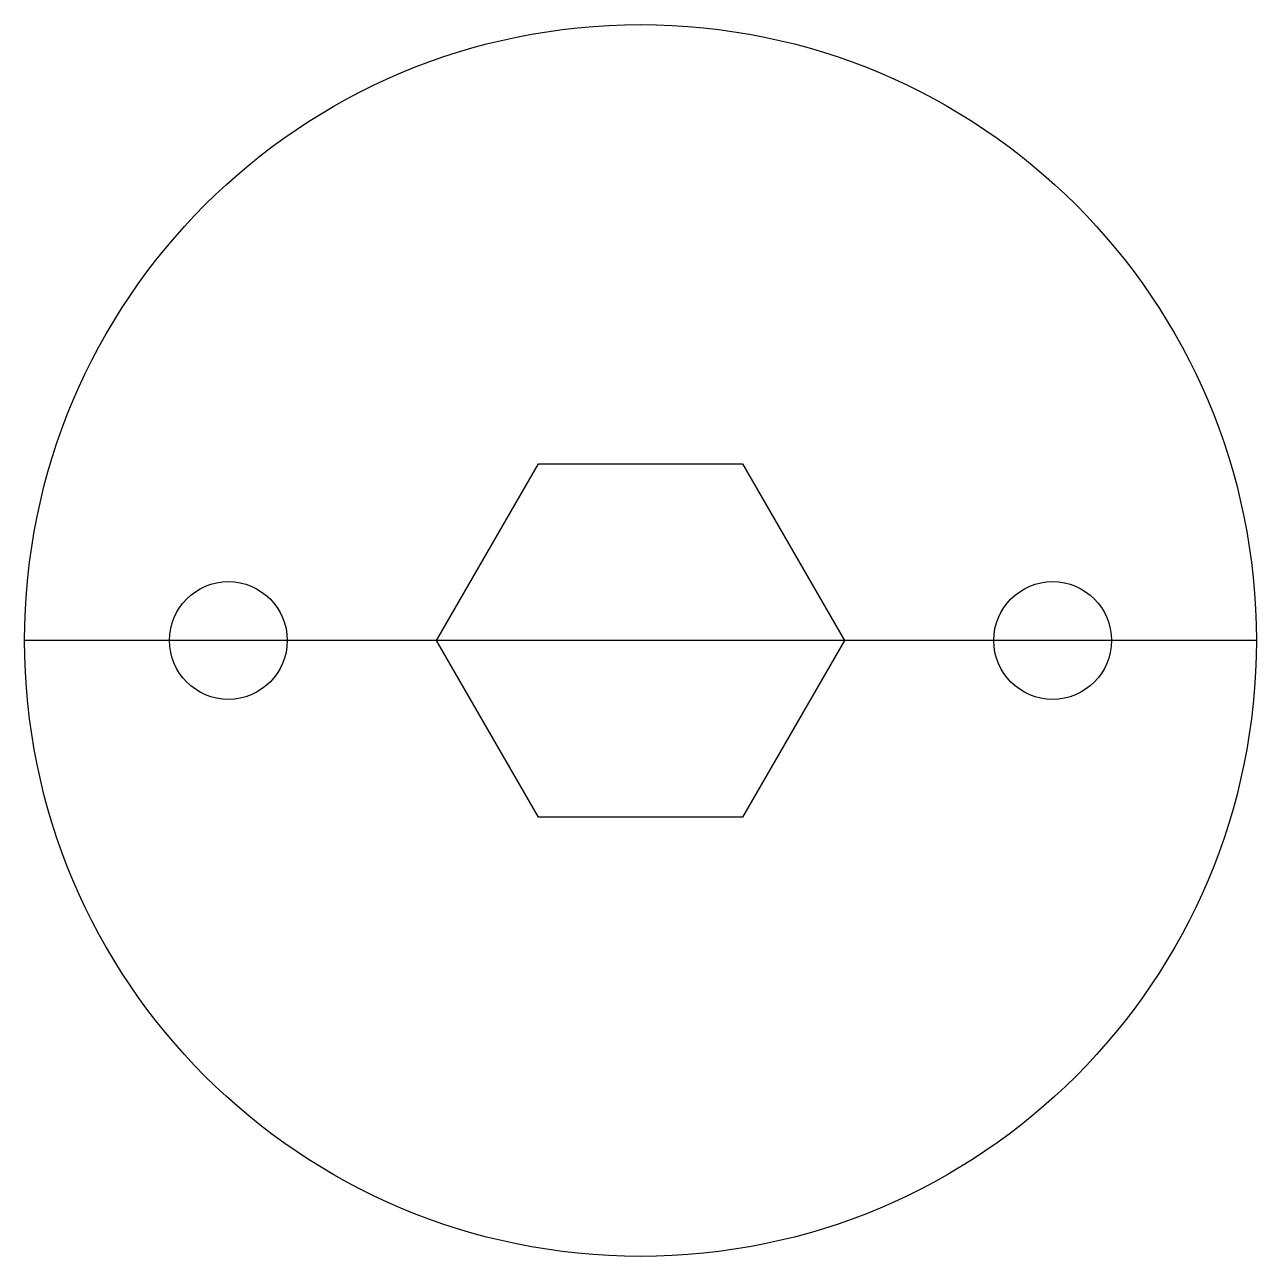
# Model space of a CAD drawing. Header units: millimetres. Extents: x -17.2 to -6.8, y -12.5 to -2.1.
import ezdxf

# ---------------------------------------------------------------- set-up
doc = ezdxf.new("R2010")
doc.units = ezdxf.units.MM
doc.layers.get('0').update_dxf_attribs({"linetype": 'CONTINUOUS'})

msp = doc.modelspace()

# ---------------------------------------------------------------- linework, layer by layer
msp.add_line((-6.77, -7.3), (-17.231, -7.3))
msp.add_lwpolyline([(-13.732, -7.3), (-12.866, -5.8), (-11.134, -5.8), (-10.268, -7.3), (-11.134, -8.8), (-12.866, -8.8)], close=True)
for centre, radius in [((-12, -7.3), 5.231), ((-15.5, -7.3), 0.5), ((-8.5, -7.3), 0.5)]:
    msp.add_circle(centre, radius)

doc.saveas('drawing.dxf')
